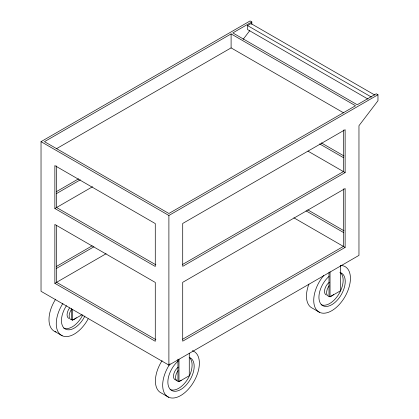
<?xml version="1.0" encoding="UTF-8"?>
<svg xmlns="http://www.w3.org/2000/svg" width="419" height="419" viewBox="0 0 419 419"><rect width="100%" height="100%" fill="white"/><g stroke="black" fill="none" stroke-linecap="round" stroke-linejoin="round"><path stroke-width="0.63" d="M243.12 39.365L249.855 30.529M251.835 21.945L232.828 32.923L357.234 104.745L376.241 93.772L377.969 94.773L377.969 100.754L358.963 125.695L358.963 255.381L168.894 365.117L41.031 291.294L41.031 141.659L250.106 20.95L251.835 21.945L251.835 24.344M231.099 33.918L44.487 141.659L168.894 213.481L355.506 105.745L231.099 33.918L231.099 47.886L56.366 148.766M367.997 99.094L247.55 29.555L247.55 25.564L251.002 23.569L374.843 95.066M56.555 191.551L78.625 178.813M56.586 193.531L80.354 179.809M54.858 208.494L155.276 266.474L155.276 223.578L54.858 165.599L54.858 208.494L92.557 186.733M56.555 266.374L92.206 245.791M56.586 268.349L93.935 246.786M41.031 141.659L168.894 215.476L377.969 94.773M54.858 283.312L155.276 341.291L155.276 282.437L54.858 224.458L54.858 283.312L106.127 253.715M71.534 308.656L71.534 319.592L72.566 320.184L81.768 314.868M182.689 264.379L343.412 171.586L343.412 129.99M345.136 172.581L182.715 266.353L182.715 223.458L345.136 129.686L345.136 172.581L308.002 151.144M182.689 339.196L343.412 246.403L343.412 188.854M345.136 247.404L182.715 341.176L182.715 282.317L345.136 188.545L345.136 247.404L293.866 217.801M177.955 359.183L177.955 381.06L178.981 381.651L189.273 375.712L189.273 353.196M329.009 272.423L329.009 296.228L330.036 296.82L340.328 290.88L340.328 265.793M247.55 25.564L371.391 97.061M231.099 47.886L343.627 112.852M321.357 142.889L344.004 155.968M319.629 143.89L343.412 157.617M307.771 209.867L344.004 230.785M306.043 210.862L343.412 232.44M319.728 312.417L312.459 308.222A26.188 14.833 -60 0 1 308.929 284.077M155.878 264.824L56.586 207.499L56.586 165.903M155.878 339.641L56.586 282.317L56.586 225.186M54.989 331.586L62.258 335.781M168.674 397.249L161.404 393.053A26.188 14.833 -60 0 1 162.09 360.639M330.036 271.779L330.036 296.82M178.981 359.177L178.981 381.651M168.894 215.476L168.894 365.117M72.566 309.269L72.566 320.184M192.331 350.729A26.188 14.833 -60 0 1 194.416 380.635A26.188 14.833 -60 0 1 167.354 396.505A26.188 14.833 -60 0 1 170.051 363.797M189.88 357.648A18.782 10.637 -60 0 1 188.67 381.96A18.782 10.637 -60 0 1 168.951 387.455A18.782 10.637 -60 0 1 178.457 360.827M189.215 357.339A18.782 10.637 -60 0 1 187.948 378.666A18.782 10.637 -60 0 1 170.093 389.523M176.436 380.106A7.814 4.426 -60 0 1 173.555 375.141A7.814 4.426 -60 0 1 178.216 367.164M181.28 380.342A7.814 4.426 -60 0 1 175.812 379.226A7.814 4.426 -60 0 1 178.07 370.637M340.5 265.489A26.188 14.833 -60 0 1 346.309 294.196A26.188 14.833 -60 0 1 317.838 311.238A26.188 14.833 -60 0 1 323.688 275.555M339.872 272.45A18.782 10.637 -60 0 1 340.579 295.851A18.782 10.637 -60 0 1 320.341 303.246A18.782 10.637 -60 0 1 329.03 276.409M340.27 272.512A18.782 10.637 -60 0 1 339.002 293.839A18.782 10.637 -60 0 1 321.148 304.697M326.317 295.034A7.814 4.426 -60 0 1 324.777 289.403A7.814 4.426 -60 0 1 329.271 282.333M333.744 294.379A7.814 4.426 -60 0 1 330.91 296.228M329.57 296.474A7.814 4.426 -60 0 1 329.125 285.81M88.168 318.849A26.188 14.833 -60 0 1 61.321 335.284A26.188 14.833 -60 0 1 62.939 303.366M56.031 331.979A26.188 14.833 -60 0 1 55.669 299.171M84.889 316.031A18.782 10.637 -60 0 1 65.28 329.02A18.782 10.637 -60 0 1 66.459 305.687M82.81 314.831A18.782 10.637 -60 0 1 63.672 328.061M68.847 318.398A7.814 4.426 -60 0 1 69.575 307.975M76.268 317.743A7.814 4.426 -60 0 1 72.529 319.807M72.094 319.838A7.814 4.426 -60 0 1 71.654 309.17"/></g></svg>
